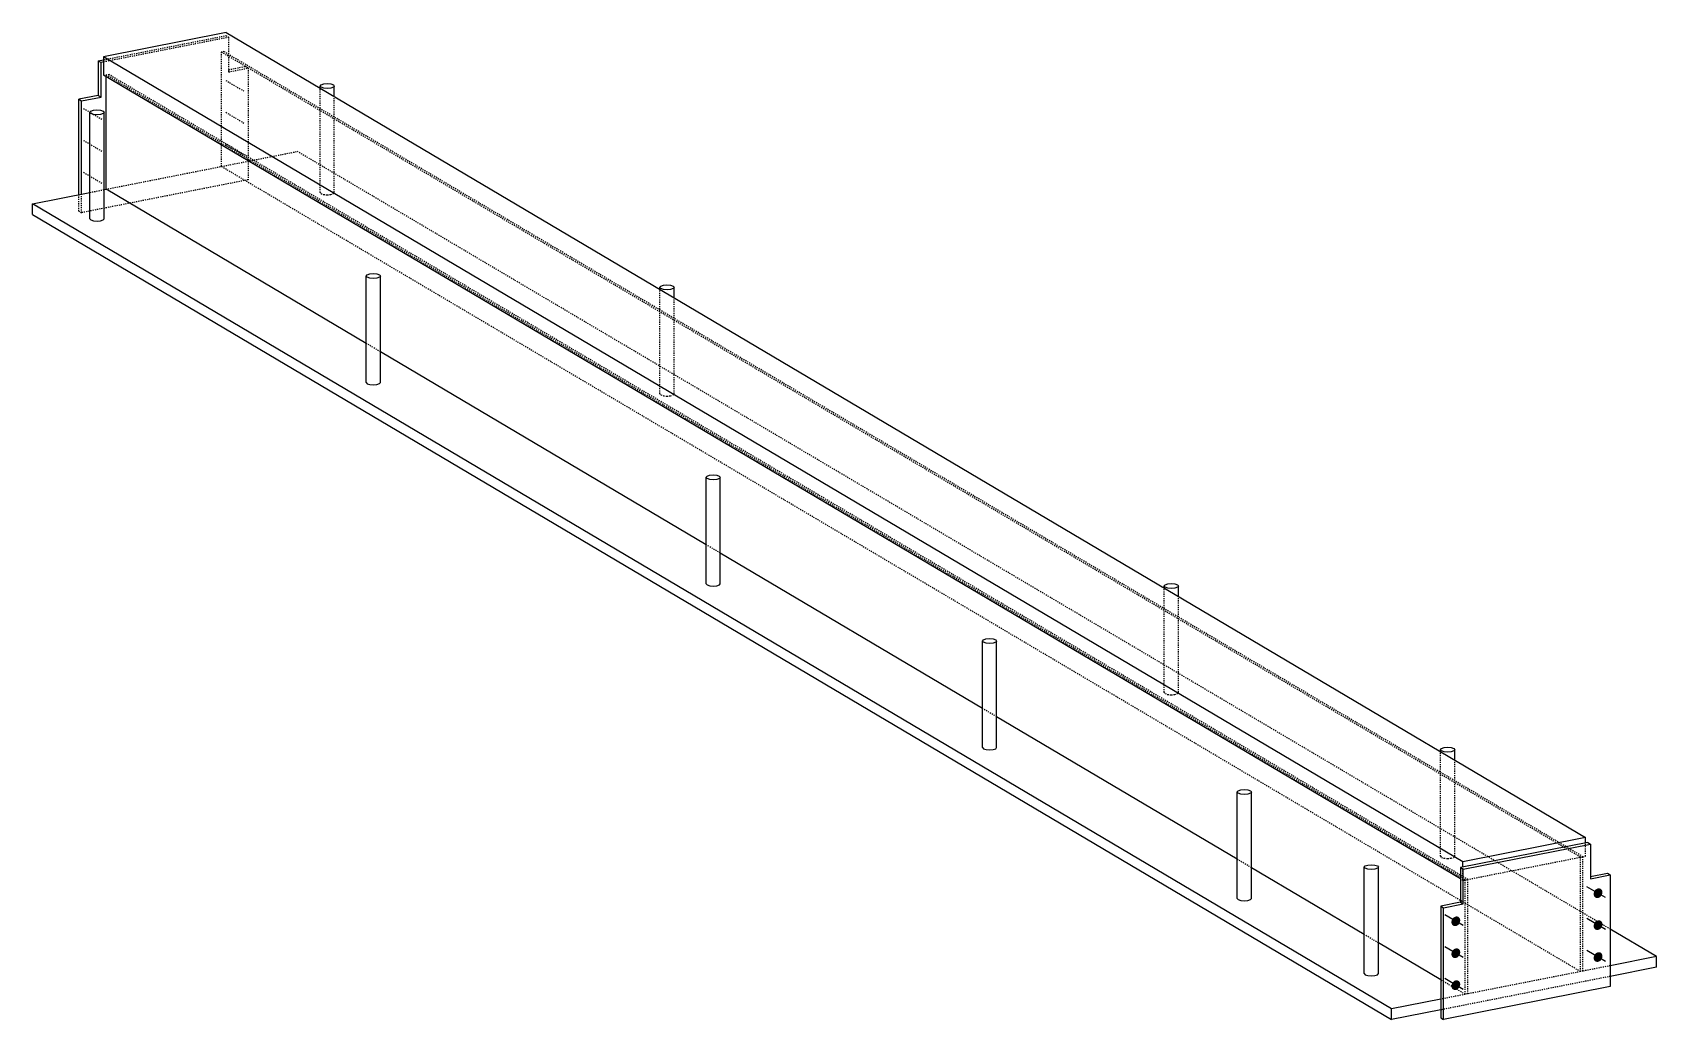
# Model space of a CAD drawing. Header units: millimetres. Extents: x 9 to 43793, y 10 to 1769.
# Drawn here: x 8609 to 11476, y 26 to 1769 of the extents above; entities that cross this region are included whole.
import ezdxf

# ---------------------------------------------------------------- set-up
doc = ezdxf.new("R2010")
doc.units = ezdxf.units.MM
doc.linetypes.add('DXK_LINE_DOT2', pattern=[3.9198, 1.9599, -1.9599])
doc.layers.add('STÅL', color=7, linetype='Continuous')

msp = doc.modelspace()

# ---------------------------------------------------------------- hatches: boundary and pattern name
at = {"layer": 'STÅL', "linetype": 'Continuous'}
for points in [[(11366.8, 253.2), (11367.9, 254.7), (11369.2, 256), (11370.7, 257), (11372.3, 257.7), (11374, 258), (11375.5, 258), (11377, 257.5), (11378.4, 256.8), (11379.4, 255.7), (11380.3, 254.3), (11380.8, 252.7), (11380.9, 251), (11380.8, 249.2), (11380.3, 247.4), (11379.4, 245.7), (11378.3, 244.2), (11377, 242.9), (11375.5, 241.9), (11373.9, 241.2), (11372.3, 240.9), (11370.7, 240.9), (11369.2, 241.4), (11367.9, 242.1), (11366.8, 243.2), (11366, 244.6), (11365.5, 246.2), (11365.3, 247.9), (11365.5, 249.7), (11366, 251.5)], [(11115.7, 203.6), (11116.8, 205.1), (11118.1, 206.4), (11119.6, 207.4), (11121.2, 208.1), (11122.8, 208.4), (11124.4, 208.4), (11125.9, 208), (11127.2, 207.2), (11128.3, 206.1), (11129.1, 204.7), (11129.6, 203.1), (11129.8, 201.4), (11129.6, 199.6), (11129.1, 197.8), (11128.3, 196.1), (11127.2, 194.6), (11125.9, 193.3), (11124.4, 192.3), (11122.8, 191.6), (11121.2, 191.3), (11119.6, 191.3), (11118.1, 191.8), (11116.8, 192.6), (11115.7, 193.7), (11114.9, 195), (11114.4, 196.6), (11114.2, 198.3), (11114.4, 200.1), (11114.9, 201.9)], [(11366.8, 196.8), (11367.9, 198.3), (11369.2, 199.6), (11370.7, 200.6), (11372.3, 201.3), (11374, 201.6), (11375.5, 201.6), (11377, 201.2), (11378.4, 200.4), (11379.4, 199.3), (11380.3, 197.9), (11380.8, 196.3), (11380.9, 194.6), (11380.8, 192.8), (11380.3, 191), (11379.4, 189.3), (11378.3, 187.8), (11377, 186.5), (11375.5, 185.5), (11373.9, 184.8), (11372.3, 184.5), (11370.7, 184.6), (11369.2, 185), (11367.9, 185.8), (11366.8, 186.9), (11366, 188.2), (11365.5, 189.8), (11365.3, 191.5), (11365.5, 193.3), (11366, 195.1)], [(11115.7, 147.2), (11116.8, 148.7), (11118.1, 150), (11119.6, 151.1), (11121.2, 151.7), (11122.8, 152.1), (11124.4, 152), (11125.9, 151.6), (11127.2, 150.8), (11128.3, 149.7), (11129.1, 148.3), (11129.6, 146.7), (11129.8, 145), (11129.6, 143.2), (11129.1, 141.4), (11128.3, 139.7), (11127.2, 138.2), (11125.9, 136.9), (11124.4, 135.9), (11122.8, 135.2), (11121.2, 134.9), (11119.6, 135), (11118.1, 135.4), (11116.8, 136.2), (11115.7, 137.3), (11114.9, 138.6), (11114.4, 140.2), (11114.2, 141.9), (11114.4, 143.7), (11114.9, 145.5)], [(11366.8, 140.4), (11367.9, 142), (11369.2, 143.3), (11370.7, 144.3), (11372.3, 144.9), (11374, 145.3), (11375.5, 145.2), (11377, 144.8), (11378.4, 144), (11379.4, 142.9), (11380.3, 141.5), (11380.8, 139.9), (11380.9, 138.2), (11380.8, 136.4), (11380.3, 134.7), (11379.4, 133), (11378.3, 131.4), (11377, 130.1), (11375.5, 129.1), (11373.9, 128.4), (11372.3, 128.1), (11370.7, 128.2), (11369.2, 128.6), (11367.9, 129.4), (11366.8, 130.5), (11366, 131.9), (11365.5, 133.4), (11365.3, 135.2), (11365.5, 137), (11366, 138.7)], [(11115.7, 90.8), (11116.8, 92.4), (11118.1, 93.7), (11119.6, 94.7), (11121.2, 95.4), (11122.8, 95.7), (11124.4, 95.6), (11125.9, 95.2), (11127.2, 94.4), (11128.3, 93.3), (11129.1, 91.9), (11129.6, 90.4), (11129.8, 88.6), (11129.6, 86.8), (11129.1, 85.1), (11128.3, 83.4), (11127.2, 81.8), (11125.9, 80.5), (11124.4, 79.5), (11122.8, 78.8), (11121.2, 78.5), (11119.6, 78.6), (11118.1, 79), (11116.8, 79.8), (11115.7, 80.9), (11114.9, 82.3), (11114.4, 83.8), (11114.2, 85.6), (11114.4, 87.4), (11114.9, 89.1)]]:
    msp.add_hatch(color=96, dxfattribs=at).paths.add_polyline_path(points)

# ---------------------------------------------------------------- linework, layer by layer
at = {"layer": 'STÅL', "color": 2, "linetype": 'Continuous'}
for p, q in [((8950.8, 1769.4), (8734.3, 1726.7)), ((8950.8, 1769.4), (11350.8, 347.7)), ((8725, 1719.4), (8734.3, 1721.2)), ((11134.3, 304.9), (8734.3, 1726.7)), ((8734.3, 1726.7), (8734.3, 1693.8)), ((8725, 1719.4), (8725, 1658.3)), ((8725, 1719.4), (8730, 1716.4)), ((8734.3, 1717.3), (8730, 1716.4)), ((8730, 1655.3), (8730, 1716.4)), ((11130, 274.6), (8734.3, 1693.8)), ((8738.6, 1492.6), (8738.6, 1691.2)), ((9116.7, 1674.9), (9118.4, 1677)), ((9118.4, 1672.7), (9116.7, 1674.9)), ((9116.7, 1671.1), (9116.7, 1674.9)), ((9118.4, 1677), (9122.9, 1678.6)), ((9123, 1671.2), (9118.4, 1672.7)), ((9122.9, 1678.6), (9129.1, 1679.2)), ((9129.3, 1670.6), (9123, 1671.2)), ((9129.1, 1679.2), (9135.4, 1678.6)), ((9135.5, 1671.2), (9129.3, 1670.6)), ((9135.4, 1678.6), (9140, 1677)), ((9140.1, 1672.8), (9135.5, 1671.2)), ((9140, 1677), (9141.7, 1674.9)), ((9141.7, 1674.9), (9140.1, 1672.8)), ((9141.7, 1656.3), (9141.7, 1674.9)), ((8725, 1658.3), (8690.3, 1651.5)), ((8690.3, 1483.1), (8690.3, 1651.5)), ((8690.3, 1651.5), (8695.3, 1648.5)), ((8695.3, 1648.5), (8730, 1655.3)), ((8695.3, 1484), (8695.3, 1648.5)), ((8725, 1658.3), (8730, 1655.3)), ((8710.2, 1628.4), (8711.8, 1630.5)), ((8711.9, 1626.3), (8710.2, 1628.4)), ((8710.2, 1440.5), (8710.2, 1628.4)), ((8711.8, 1630.5), (8716.4, 1632.1)), ((8716.5, 1624.7), (8711.9, 1626.3)), ((8716.4, 1632.1), (8722.6, 1632.7)), ((8722.8, 1624.1), (8716.5, 1624.7)), ((8722.6, 1632.7), (8728.9, 1632.1)), ((8729, 1624.7), (8722.8, 1624.1)), ((8728.9, 1632.1), (8733.5, 1630.6)), ((8733.6, 1626.3), (8729, 1624.7)), ((8733.5, 1630.6), (8735.2, 1628.4)), ((8735.2, 1628.4), (8733.6, 1626.3)), ((8735.2, 1440.5), (8735.2, 1628.4)), ((8735.2, 1491.9), (8738.6, 1492.6)), ((9198.2, 1220.4), (8738.6, 1492.6)), ((8608.7, 1466.9), (8710.2, 1487)), ((11008.7, 45.2), (8608.7, 1466.9)), ((8608.7, 1448.2), (8608.7, 1466.9)), ((8608.7, 1448.2), (11008.7, 26.4)), ((8710.2, 1440.5), (8711.9, 1438.3)), ((8711.9, 1438.3), (8716.5, 1436.8)), ((8716.5, 1436.8), (8722.8, 1436.2)), ((8722.8, 1436.2), (8729, 1436.8)), ((8729, 1436.8), (8733.6, 1438.4)), ((8733.6, 1438.4), (8735.2, 1440.5)), ((9198.2, 1339.3), (9199.8, 1341.4)), ((9199.9, 1337.2), (9198.2, 1339.3)), ((9198.2, 1151.4), (9198.2, 1339.3)), ((9199.8, 1341.4), (9204.4, 1343)), ((9204.5, 1335.6), (9199.9, 1337.2)), ((9204.4, 1343), (9210.6, 1343.6)), ((9210.8, 1335.1), (9204.5, 1335.6)), ((9210.6, 1343.6), (9216.9, 1343)), ((9217, 1335.6), (9210.8, 1335.1)), ((9216.9, 1343), (9221.5, 1341.5)), ((9221.6, 1337.2), (9217, 1335.6)), ((9221.5, 1341.5), (9223.2, 1339.4)), ((9223.2, 1339.4), (9221.6, 1337.2)), ((9223.2, 1151.4), (9223.2, 1339.4)), ((9716.7, 1319.4), (9718.4, 1321.6)), ((9718.4, 1317.3), (9716.7, 1319.4)), ((9716.7, 1315.7), (9716.7, 1319.4)), ((9718.4, 1321.6), (9722.9, 1323.1)), ((9722.9, 1323.1), (9729.1, 1323.7)), ((9729.1, 1323.7), (9735.4, 1323.2)), ((9735.4, 1323.2), (9740, 1321.6)), ((9740, 1321.6), (9741.7, 1319.5)), ((9741.7, 1319.5), (9740.1, 1317.3)), ((9741.7, 1300.9), (9741.7, 1319.5)), ((9723, 1315.7), (9718.4, 1317.3)), ((9729.3, 1315.2), (9723, 1315.7)), ((9735.5, 1315.8), (9729.3, 1315.2)), ((9740.1, 1317.3), (9735.5, 1315.8)), ((9798.2, 864.9), (9223.2, 1205.5)), ((9198.2, 1151.4), (9199.9, 1149.2)), ((9199.9, 1149.2), (9204.5, 1147.7)), ((9204.5, 1147.7), (9210.8, 1147.1)), ((9210.8, 1147.1), (9217, 1147.7)), ((9217, 1147.7), (9221.6, 1149.3)), ((9221.6, 1149.3), (9223.2, 1151.4)), ((9798.2, 983.9), (9799.8, 986)), ((9799.9, 981.7), (9798.2, 983.9)), ((9798.2, 795.9), (9798.2, 983.9)), ((9799.8, 986), (9804.4, 987.6)), ((9804.5, 980.2), (9799.9, 981.7)), ((9804.4, 987.6), (9810.6, 988.2)), ((9810.8, 979.6), (9804.5, 980.2)), ((9810.6, 988.2), (9816.9, 987.6)), ((9817, 980.2), (9810.8, 979.6)), ((9816.9, 987.6), (9821.5, 986.1)), ((9821.6, 981.8), (9817, 980.2)), ((9821.5, 986.1), (9823.2, 983.9)), ((9823.2, 983.9), (9821.6, 981.8)), ((9823.2, 796), (9823.2, 983.9)), ((10286.2, 575.8), (9823.2, 850.1)), ((9798.2, 795.9), (9799.9, 793.8)), ((9799.9, 793.8), (9804.5, 792.2)), ((9804.5, 792.2), (9810.8, 791.7)), ((9810.8, 791.7), (9817, 792.3)), ((9817, 792.3), (9821.6, 793.8)), ((9821.6, 793.8), (9823.2, 796)), ((10607.1, 792), (10608.7, 794.1)), ((10608.8, 789.8), (10607.1, 792)), ((10607.1, 788.2), (10607.1, 792)), ((10608.7, 794.1), (10613.3, 795.7)), ((10613.4, 788.3), (10608.8, 789.8)), ((10613.3, 795.7), (10619.5, 796.3)), ((10619.7, 787.7), (10613.4, 788.3)), ((10619.5, 796.3), (10625.8, 795.7)), ((10625.9, 788.3), (10619.7, 787.7)), ((10625.8, 795.7), (10630.4, 794.1)), ((10630.5, 789.9), (10625.9, 788.3)), ((10630.4, 794.1), (10632.1, 792)), ((10632.1, 792), (10630.5, 789.9)), ((10632.1, 773.4), (10632.1, 792)), ((10286.2, 694.8), (10287.8, 696.9)), ((10287.9, 692.6), (10286.2, 694.8)), ((10286.2, 506.8), (10286.2, 694.8)), ((10287.8, 696.9), (10292.4, 698.5)), ((10292.5, 691.1), (10287.9, 692.6)), ((10292.4, 698.5), (10298.6, 699.1)), ((10298.8, 690.5), (10292.5, 691.1)), ((10298.6, 699.1), (10304.9, 698.5)), ((10305, 691.1), (10298.8, 690.5)), ((10304.9, 698.5), (10309.5, 697)), ((10309.6, 692.7), (10305, 691.1)), ((10309.5, 697), (10311.2, 694.8)), ((10311.2, 694.8), (10309.6, 692.7)), ((10311.2, 506.9), (10311.2, 694.8)), ((10736.2, 309.3), (10311.2, 561)), ((10286.2, 506.8), (10287.9, 504.7)), ((10287.9, 504.7), (10292.5, 503.1)), ((10292.5, 503.1), (10298.8, 502.6)), ((10298.8, 502.6), (10305, 503.2)), ((10305, 503.2), (10309.6, 504.7)), ((10309.6, 504.7), (10311.2, 506.9)), ((11095.1, 502.9), (11096.7, 505)), ((11096.8, 500.7), (11095.1, 502.9)), ((11095.1, 499.1), (11095.1, 502.9)), ((11096.7, 505), (11101.3, 506.6)), ((11101.4, 499.2), (11096.8, 500.7)), ((11101.3, 506.6), (11107.5, 507.2)), ((11107.7, 498.6), (11101.4, 499.2)), ((11107.5, 507.2), (11113.8, 506.6)), ((11113.9, 499.2), (11107.7, 498.6)), ((11113.8, 506.6), (11118.4, 505.1)), ((11118.5, 500.8), (11113.9, 499.2)), ((11118.4, 505.1), (11120.1, 502.9)), ((11120.1, 502.9), (11118.5, 500.8)), ((11120.1, 484.3), (11120.1, 502.9)), ((10736.2, 428.2), (10737.8, 430.3)), ((10737.8, 430.3), (10742.4, 431.9)), ((10742.4, 431.9), (10748.6, 432.5)), ((10748.6, 432.5), (10754.9, 431.9)), ((10754.9, 431.9), (10759.5, 430.4)), ((10759.5, 430.4), (10761.2, 428.2)), ((10737.9, 426.1), (10736.2, 428.2)), ((10736.2, 240.3), (10736.2, 428.2)), ((10742.5, 424.5), (10737.9, 426.1)), ((10748.8, 423.9), (10742.5, 424.5)), ((10755, 424.5), (10748.8, 423.9)), ((10759.6, 426.1), (10755, 424.5)), ((10761.2, 428.2), (10759.6, 426.1)), ((10761.2, 240.3), (10761.2, 428.2)), ((11350.8, 347.7), (11134.3, 304.9)), ((11350.8, 338.3), (11350.8, 347.7)), ((11355.1, 339.1), (11130, 294.7)), ((11135, 291.7), (11360.1, 336.2)), ((11355.1, 339.1), (11360.1, 336.2)), ((11360.1, 336.2), (11360.1, 275.1)), ((10960.2, 176.6), (10761.2, 294.4)), ((10960.2, 295.5), (10961.8, 297.6)), ((10961.9, 293.4), (10960.2, 295.5)), ((10960.2, 107.6), (10960.2, 295.5)), ((10961.8, 297.6), (10966.4, 299.2)), ((10966.5, 291.8), (10961.9, 293.4)), ((10966.4, 299.2), (10972.6, 299.8)), ((10972.8, 291.3), (10966.5, 291.8)), ((10972.6, 299.8), (10978.9, 299.2)), ((10979, 291.8), (10972.8, 291.3)), ((10978.9, 299.2), (10983.5, 297.7)), ((10983.6, 293.4), (10979, 291.8)), ((10983.5, 297.7), (10985.2, 295.6)), ((10985.2, 295.6), (10983.6, 293.4)), ((10985.2, 107.6), (10985.2, 295.6)), ((11130, 294.7), (11130, 233.6)), ((11130, 294.7), (11135, 291.7)), ((11134.3, 295.5), (11134.3, 304.9)), ((11135, 230.6), (11135, 291.7)), ((11360.1, 279), (11389.8, 284.9)), ((11360.1, 275.1), (11394.8, 281.9)), ((11389.8, 284.9), (11394.8, 281.9)), ((11394.8, 281.9), (11394.8, 84.6)), ((10736.2, 240.3), (10737.9, 238.1)), ((10737.9, 238.1), (10742.5, 236.6)), ((10742.5, 236.6), (10748.8, 236)), ((10748.8, 236), (10755, 236.6)), ((10755, 236.6), (10759.6, 238.2)), ((10759.6, 238.2), (10761.2, 240.3)), ((11130, 233.6), (11095.3, 226.7)), ((11100.3, 223.8), (11135, 230.6)), ((11130, 233.6), (11135, 230.6)), ((11095.3, 226.7), (11095.3, 29.4)), ((11095.3, 226.7), (11100.3, 223.8)), ((11100.3, 26.4), (11100.3, 223.8)), ((11476.4, 137.5), (11394.8, 185.9)), ((11095.3, 96.5), (10985.2, 161.7)), ((11476.4, 137.5), (11394.8, 121.4)), ((11476.4, 118.7), (11394.8, 102.6)), ((11476.4, 118.7), (11476.4, 137.5)), ((10960.2, 107.6), (10961.9, 105.4)), ((10961.9, 105.4), (10966.5, 103.9)), ((10966.5, 103.9), (10972.8, 103.3)), ((10972.8, 103.3), (10979, 103.9)), ((10979, 103.9), (10983.6, 105.5)), ((10983.6, 105.5), (10985.2, 107.6)), ((11095.3, 62.3), (11008.7, 45.2)), ((11394.8, 84.6), (11100.3, 26.4)), ((11008.7, 26.4), (11008.7, 45.2)), ((11095.3, 43.5), (11008.7, 26.4)), ((11095.3, 29.4), (11100.3, 26.4))]:
    msp.add_line(p, q, dxfattribs=at)
at = {"layer": 'STÅL', "color": 7, "linetype": 'DXK_LINE_DOT2'}
for p, q in [((8734.3, 1721.2), (8950.1, 1763.8)), ((8955.1, 1760.9), (8734.3, 1717.3)), ((8950.1, 1763.8), (8955.1, 1760.9)), ((8955.1, 1760.9), (8955.1, 1699.8)), ((8946.5, 1735.7), (8942.1, 1734.8)), ((11342.1, 313.1), (8942.1, 1734.8)), ((8942.1, 1734.8), (8942.1, 1532.8)), ((11346.5, 313.9), (8946.5, 1735.7)), ((8738.6, 1694.6), (8743, 1695.5)), ((11138.6, 272.9), (8738.6, 1694.6)), ((8738.6, 1691.2), (8738.6, 1694.6)), ((11143, 273.7), (8743, 1695.5)), ((8955.1, 1703.7), (8984.8, 1709.6)), ((8955.1, 1699.8), (8989.8, 1706.6)), ((8984.8, 1709.6), (8989.8, 1706.6)), ((8989.8, 1706.6), (8989.8, 1509.3)), ((9116.7, 1486.9), (9116.7, 1671.1)), ((9141.7, 1487), (9141.7, 1656.3)), ((8738.6, 1492.6), (9076.4, 1559.3)), ((11394.8, 185.9), (9076.4, 1559.3)), ((11342.1, 111), (8942.1, 1532.8)), ((8989.8, 1509.3), (8695.3, 1451.2)), ((8710.2, 1487), (8735.2, 1491.9)), ((8690.3, 1454.1), (8690.3, 1483.1)), ((8695.3, 1451.2), (8695.3, 1484)), ((9116.7, 1486.9), (9118.4, 1484.8)), ((9118.4, 1484.8), (9123, 1483.2)), ((9123, 1483.2), (9129.3, 1482.7)), ((9129.3, 1482.7), (9135.5, 1483.3)), ((9135.5, 1483.3), (9140.1, 1484.8)), ((9140.1, 1484.8), (9141.7, 1487)), ((8690.3, 1454.1), (8695.3, 1451.2)), ((9716.7, 1131.5), (9716.7, 1315.7)), ((9741.7, 1131.5), (9741.7, 1300.9)), ((9223.2, 1205.5), (9198.2, 1220.4)), ((9716.7, 1131.5), (9718.4, 1129.3)), ((9718.4, 1129.3), (9723, 1127.8)), ((9723, 1127.8), (9729.3, 1127.2)), ((9729.3, 1127.2), (9735.5, 1127.8)), ((9735.5, 1127.8), (9740.1, 1129.4)), ((9740.1, 1129.4), (9741.7, 1131.5)), ((9823.2, 850.1), (9798.2, 864.9)), ((10607.1, 604), (10607.1, 788.2)), ((10632.1, 604.1), (10632.1, 773.4)), ((10607.1, 604), (10608.8, 601.9)), ((10630.5, 601.9), (10632.1, 604.1)), ((10311.2, 561), (10286.2, 575.8)), ((10608.8, 601.9), (10613.4, 600.3)), ((10613.4, 600.3), (10619.7, 599.8)), ((10619.7, 599.8), (10625.9, 600.4)), ((10625.9, 600.4), (10630.5, 601.9)), ((11095.1, 314.9), (11095.1, 499.1)), ((11120.1, 315), (11120.1, 484.3)), ((11350.8, 314.8), (11350.8, 338.3)), ((10761.2, 294.4), (10736.2, 309.3)), ((11095.1, 314.9), (11096.8, 312.8)), ((11096.8, 312.8), (11101.4, 311.2)), ((11101.4, 311.2), (11107.7, 310.7)), ((11107.7, 310.7), (11113.9, 311.3)), ((11113.9, 311.3), (11118.5, 312.8)), ((11118.5, 312.8), (11120.1, 315)), ((11134.3, 272), (11134.3, 295.5)), ((11135, 272.2), (11350.8, 314.8)), ((11342.1, 111), (11342.1, 313.1)), ((11346.5, 111.9), (11346.5, 313.9)), ((11134.3, 272), (11130, 274.6)), ((11134.3, 272), (11135, 272.2)), ((11138.6, 70.8), (11138.6, 272.9)), ((11143, 71.7), (11143, 273.7)), ((10985.2, 161.7), (10960.2, 176.6)), ((11394.8, 121.4), (11346.5, 111.9)), ((11342.1, 111), (11095.3, 62.3)), ((11394.8, 102.6), (11095.3, 43.5)), ((11138.6, 70.8), (11095.3, 96.5)), ((11346.5, 111.9), (11342.1, 111))]:
    msp.add_line(p, q, dxfattribs=at)
at = {"layer": 'STÅL', "color": 96, "linetype": 'DXK_LINE_DOT2'}
for p, q in [((8950.1, 1684.8), (8982.6, 1665.6)), ((8699, 1635.2), (8731.5, 1616)), ((8950.1, 1628.5), (8982.6, 1609.2)), ((8699, 1578.9), (8731.5, 1559.6)), ((8950.1, 1572.1), (8982.6, 1552.8)), ((8699, 1522.5), (8731.5, 1503.2))]:
    msp.add_line(p, q, dxfattribs=at)
at = {"layer": 'STÅL', "color": 96, "linetype": 'Continuous'}
for p, q in [((11386.1, 241.8), (11353.6, 261)), ((11135, 192.2), (11102.5, 211.4)), ((11386.1, 185.4), (11353.6, 204.6)), ((11135, 135.8), (11102.5, 155)), ((11386.1, 129), (11353.6, 148.2)), ((11135, 79.4), (11102.5, 98.7))]:
    msp.add_line(p, q, dxfattribs=at)

doc.saveas('drawing.dxf')
